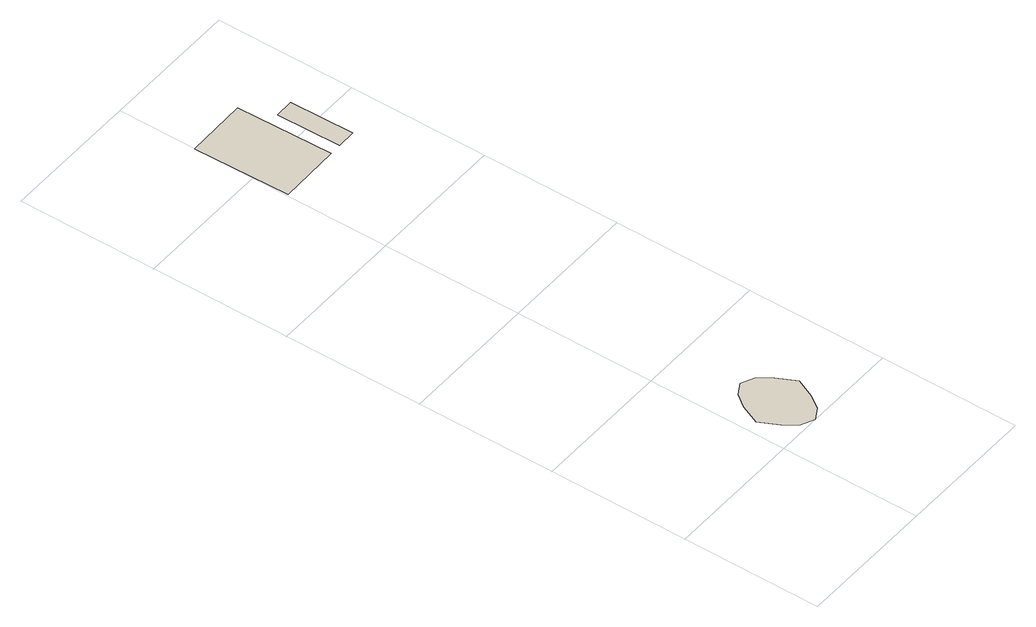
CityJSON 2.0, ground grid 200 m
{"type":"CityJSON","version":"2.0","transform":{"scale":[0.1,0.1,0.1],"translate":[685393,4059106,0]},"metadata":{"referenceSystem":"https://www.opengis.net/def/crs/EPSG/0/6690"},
"CityObjects":{
"building1":{"type":"Building","attributes":{"class":"3001","usage":"431","dateOfConstruction":"2020-04-01","Height.highReference":"highestRoofEdge","Height.lowReference":"lowestGroundPoint","Height.status":"measured","measuredHeight":8,"storeysAboveGround":2,"storeysBelowGround":0,"BuildingIDAttribute.prefecture":16,"BuildingIDAttribute.city":16211,"BuildingDetailAttribute.totalFloorArea":76.2,"BuildingDetailAttribute.buildingFootprintArea":76.2,"BuildingDetailAttribute.buildingRoofEdgeArea":58.7,"BuildingDetailAttribute.buildingStructureType":611,"BuildingDetailAttribute.fireproofStructureType":1011,"BuildingDetailAttribute.landUseType":211,"BuildingDetailAttribute.detailedUsage":4111,"BuildingDetailAttribute.buildingHeight":8.6,"BuildingDetailAttribute.surveyYear":"2020-01-01"},"geometry":[{"type":"MultiSurface","lod":"0","boundaries":[[[0,1,2,3,4,5,6,7,8,9,10,11]]]}]},
"building2":{"type":"Building","attributes":{"class":"3001","usage":"422","dateOfConstruction":"2020-04-01","Height.highReference":"highestRoofEdge","Height.lowReference":"lowestGroundPoint","Height.status":"measured","measuredHeight":12,"storeysAboveGround":2,"storeysBelowGround":0,"BuildingIDAttribute.prefecture":16,"BuildingIDAttribute.city":16211,"BuildingDetailAttribute.totalFloorArea":76.2,"BuildingDetailAttribute.buildingFootprintArea":76.2,"BuildingDetailAttribute.buildingRoofEdgeArea":58.7,"BuildingDetailAttribute.buildingStructureType":611,"BuildingDetailAttribute.fireproofStructureType":1011,"BuildingDetailAttribute.landUseType":211,"BuildingDetailAttribute.detailedUsage":4111,"BuildingDetailAttribute.buildingHeight":8.6,"BuildingDetailAttribute.surveyYear":"2020-01-01"},"geometry":[{"type":"MultiSurface","lod":"0","boundaries":[[[12,13,14,15]]]}]},
"building3":{"type":"Building","attributes":{"class":"3002","usage":"452","dateOfConstruction":"2020-04-01","Height.highReference":"highestRoofEdge","Height.lowReference":"lowestGroundPoint","Height.status":"measured","measuredHeight":10.5,"storeysAboveGround":2,"storeysBelowGround":0,"BuildingIDAttribute.prefecture":16,"BuildingIDAttribute.city":16211,"BuildingDetailAttribute.totalFloorArea":76.2,"BuildingDetailAttribute.buildingFootprintArea":76.2,"BuildingDetailAttribute.buildingRoofEdgeArea":58.7,"BuildingDetailAttribute.buildingStructureType":611,"BuildingDetailAttribute.fireproofStructureType":1011,"BuildingDetailAttribute.landUseType":211,"BuildingDetailAttribute.detailedUsage":4111,"BuildingDetailAttribute.buildingHeight":8.6,"BuildingDetailAttribute.surveyYear":"2020-01-01"},"geometry":[{"type":"MultiSurface","lod":"0","boundaries":[[[16,17,18,19]]]}]}
},
"vertices":[
[322,273,0],[460,94,0],[641,2,0],[817,101,0],[948,287,0],[1076,567,0],[936,841,0],[798,1021,0],[617,1112,0],[440,1013,0],[310,828,0],[182,547,0],
[926,7501,0],[896,8888,0],[2,8869,0],[32,7482,0],
[1372,7511,0],[1352,8435,0],[1084,8430,0],[1104,7505,0]
]}
